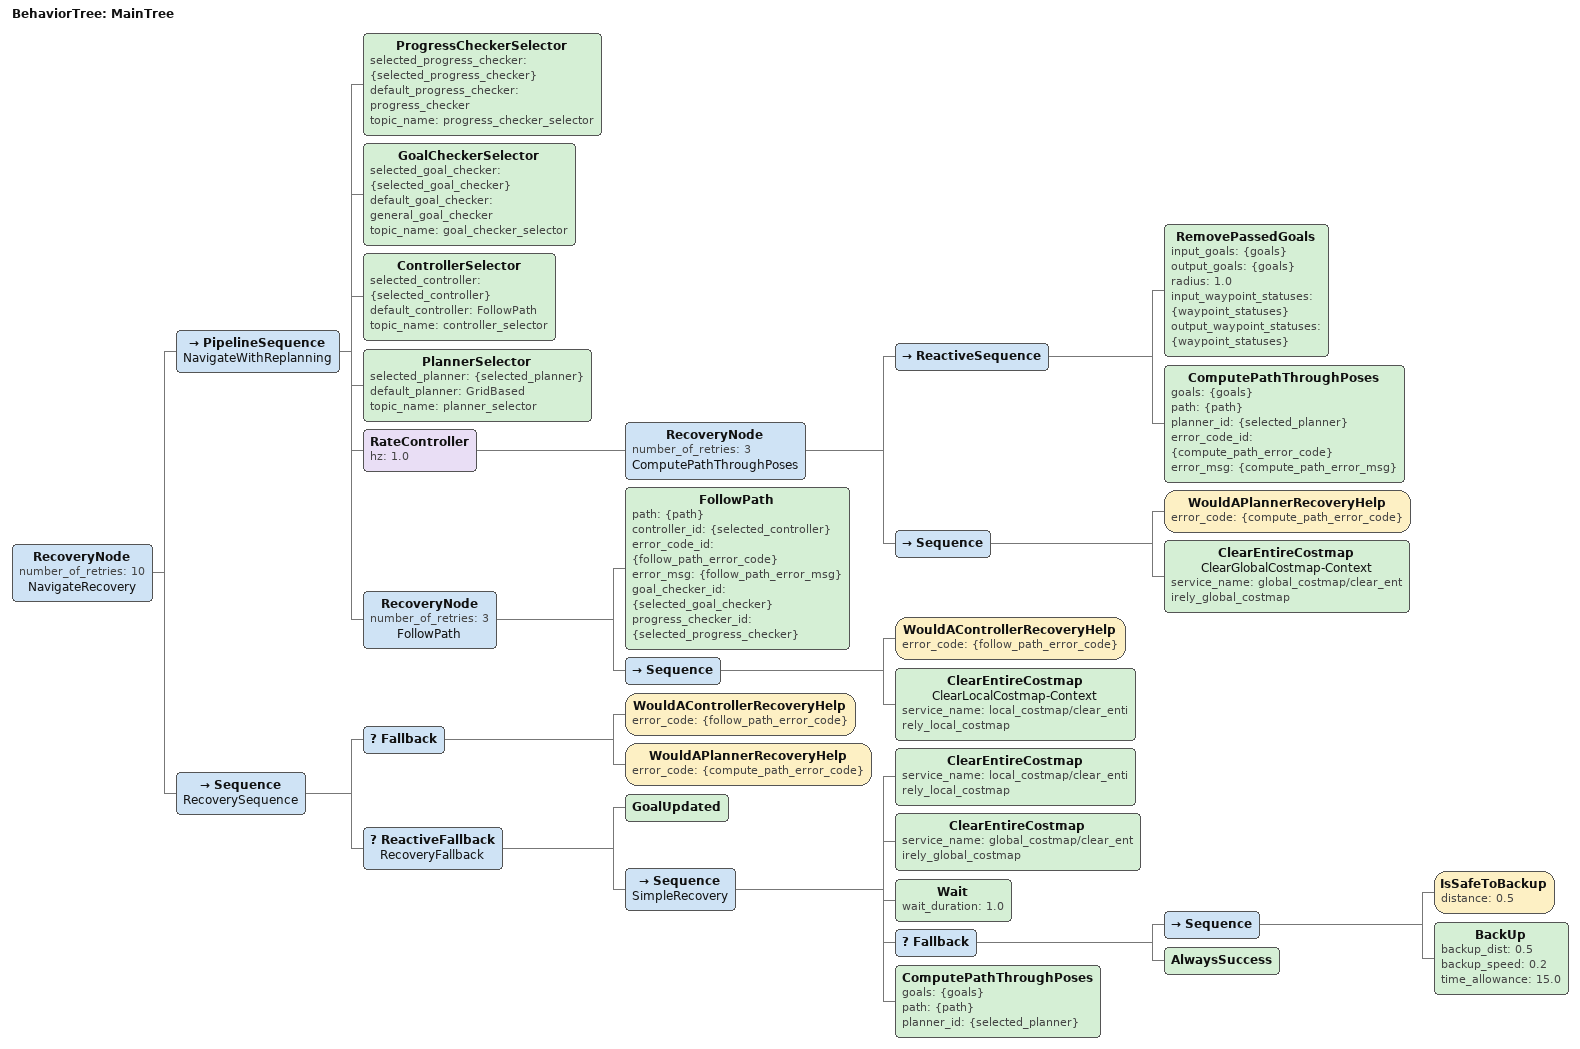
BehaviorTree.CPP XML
<root BTCPP_format="4" main_tree_to_execute="MainTree">

  <!-- MAIN NAVIGATION TREE -->
  <BehaviorTree ID="MainTree">
    <RecoveryNode number_of_retries="10" name="NavigateRecovery">

      <PipelineSequence name="NavigateWithReplanning">

        <!-- Algorithm Selectors -->
        <ProgressCheckerSelector
          selected_progress_checker="{selected_progress_checker}"
          default_progress_checker="progress_checker"
          topic_name="progress_checker_selector"/>

        <GoalCheckerSelector
          selected_goal_checker="{selected_goal_checker}"
          default_goal_checker="general_goal_checker"
          topic_name="goal_checker_selector"/>

        <ControllerSelector
          selected_controller="{selected_controller}"
          default_controller="FollowPath"
          topic_name="controller_selector"/>

        <PlannerSelector
          selected_planner="{selected_planner}"
          default_planner="GridBased"
          topic_name="planner_selector"/>

        <!-- Path Planning at 1 Hz -->
        <RateController hz="1.0">
          <RecoveryNode number_of_retries="3" name="ComputePathThroughPoses">

            <ReactiveSequence>
              <RemovePassedGoals
                input_goals="{goals}"
                output_goals="{goals}"
                radius="1.0"
                input_waypoint_statuses="{waypoint_statuses}"
                output_waypoint_statuses="{waypoint_statuses}"/>

              <ComputePathThroughPoses
                goals="{goals}"
                path="{path}"
                planner_id="{selected_planner}"
                error_code_id="{compute_path_error_code}"
                error_msg="{compute_path_error_msg}"/>
            </ReactiveSequence>

            <Sequence>
              <WouldAPlannerRecoveryHelp error_code="{compute_path_error_code}"/>
              <ClearEntireCostmap
                name="ClearGlobalCostmap-Context"
                service_name="global_costmap/clear_entirely_global_costmap"/>
            </Sequence>

          </RecoveryNode>
        </RateController>

        <!-- Normal Path Following (Traffic Logic Handled by velocity_override_node) -->
        <RecoveryNode number_of_retries="3" name="FollowPath">

            <FollowPath
              path="{path}"
              controller_id="{selected_controller}"
              error_code_id="{follow_path_error_code}"
              error_msg="{follow_path_error_msg}"
              goal_checker_id="{selected_goal_checker}"
              progress_checker_id="{selected_progress_checker}"/>

            <Sequence>
              <WouldAControllerRecoveryHelp error_code="{follow_path_error_code}"/>
              <ClearEntireCostmap
                name="ClearLocalCostmap-Context"
                service_name="local_costmap/clear_entirely_local_costmap"/>
            </Sequence>

        </RecoveryNode>

      </PipelineSequence>

      <!-- Recovery Actions -->
      <Sequence name="RecoverySequence">

        <Fallback>
          <WouldAControllerRecoveryHelp error_code="{follow_path_error_code}"/>
          <WouldAPlannerRecoveryHelp error_code="{compute_path_error_code}"/>
        </Fallback>

        <ReactiveFallback name="RecoveryFallback">
          <GoalUpdated/>

          <Sequence name="SimpleRecovery">
            <ClearEntireCostmap service_name="local_costmap/clear_entirely_local_costmap"/>
            <ClearEntireCostmap service_name="global_costmap/clear_entirely_global_costmap"/>
            <Wait wait_duration="1.0"/>

            <Fallback>
              <Sequence>
                <IsSafeToBackup distance="0.5"/>
                <BackUp backup_dist="0.5" backup_speed="0.2" time_allowance="15.0"/>
              </Sequence>
              <AlwaysSuccess/>
            </Fallback>

            <ComputePathThroughPoses goals="{goals}" path="{path}" planner_id="{selected_planner}"/>
          </Sequence>

        </ReactiveFallback>

      </Sequence>

    </RecoveryNode>
  </BehaviorTree>

  <!-- ROBOT STOPPING BEHAVIOR (NOT NEEDED - PublishZeroVelocity is inline) -->

</root>
